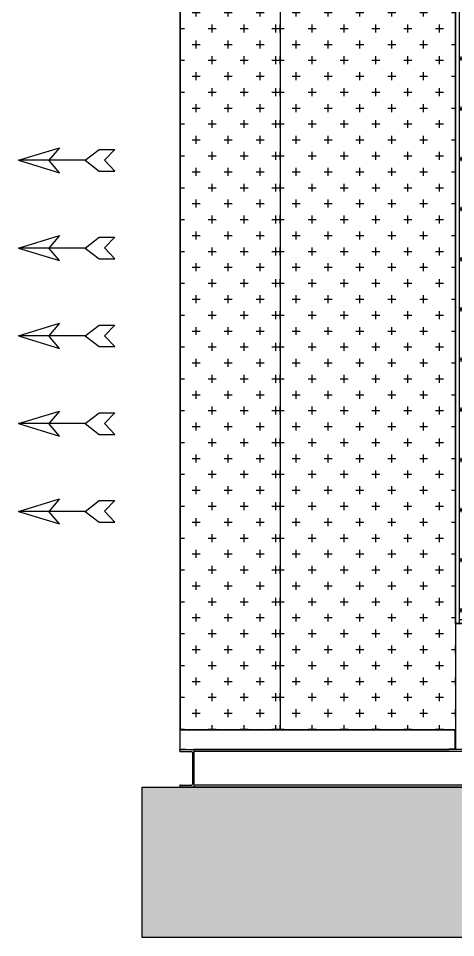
# Model space of a CAD drawing. Header units: millimetres. Extents: x 2197 to 34309, y 1850 to 24558.
# Drawn here: x 11844 to 13587, y 8908 to 12573 of the extents above; entities that cross this region are included whole.
import ezdxf

# ---------------------------------------------------------------- set-up
doc = ezdxf.new("R2010")
doc.units = ezdxf.units.MM
doc.linetypes.add('CENTER', pattern=[2, 1.25, -0.25, 0.25, -0.25])
for name, color, linetype in [('center', 1, 'CENTER'), ('냉각탑_dim', 1, 'Continuous'), ('냉각탑_찬넬방진', 1, 'Continuous')]:
    doc.layers.add(name, color=color, linetype=linetype)

# ---------------------------------------------------------------- blocks, each defined once
blk = doc.blocks.new('화살표 IN OUT')
at = {"layer": '냉각탑_dim'}
for p, q in [((-322.7, 43), (-383.9, 43)), ((-343.1, 0.5), (-383.9, 43)), ((-266.4, 0), (-322.7, 43)), ((-163.5, 50), (-121.5, 0)), ((0, 0), (-163.5, 50)), ((-383.9, -43), (-343.1, 0.5)), ((-266.4, 0), (-322.7, -43)), ((-266.4, 0), (0, 0)), ((-163.5, -50), (-121.5, 0)), ((0, 0), (-163.5, -50)), ((-322.7, -43), (-383.9, -43))]:
    blk.add_line(p, q, dxfattribs=at)
blk = doc.blocks.new('A$C7585302F')
for p, q in [((0, 9.5), (0, 2715.5)), ((0, 9.5), (0, 2715.5)), ((1100, 2715.5), (0, 2715.5)), ((0, 9.5), (0, 2715.5)), ((0, 9.5), (0, 2715.5)), ((0, 2715.5), (42, 2715.5)), ((15, 9.5), (15, 2715.5)), ((1085, 9.5), (1085, 2715.5)), ((1100, 9.5), (1100, 2715.5)), ((1100, 9.5), (1100, 2715.5)), ((1085, 2700.5), (15, 2700.5)), ((0, 39.5), (0, 9.5)), ((1100, 39.5), (1100, 9.5)), ((1100, 9.5), (0, 9.5)), ((0, 9.5), (42, 9.5)), ((985, 24.5), (15, 24.5)), ((985, 9.5), (985, 24.5)), ((1055, 11.5), (985, 11.5)), ((1055, 9.5), (1055, 24.5)), ((1085, 24.5), (1055, 24.5))]:
    blk.add_line(p, q)
for centre, radius in [((21, 2662.5), 4.5), ((21, 2662.5), 4.5), ((21, 2462.5), 3), ((21, 2262.5), 3), ((21, 2062.5), 3), ((21, 1862.5), 3), ((21, 1662.5), 3), ((21, 1462.5), 3), ((21, 1262.5), 3), ((21, 1062.5), 3), ((21, 862.5), 3), ((21, 662.5), 3), ((21, 462.5), 3), ((21, 262.5), 3), ((21, 62.5), 3)]:
    blk.add_circle(centre, radius)
at = {"layer": 'center'}
for p, q in [((50, 2723.5), (50, 2706.5)), ((250, 2723.5), (250, 2706.5)), ((450, 2723.5), (450, 2706.5)), ((650, 2723.5), (650, 2706.5)), ((850, 2723.5), (850, 2706.5)), ((1050, 2723.5), (1050, 2706.5)), ((29.5, 2662.5), (12.5, 2662.5)), ((21, 2671), (21, 2654)), ((29.5, 2462.5), (12.5, 2462.5)), ((21, 2471), (21, 2454)), ((29.5, 2262.5), (12.5, 2262.5)), ((21, 2271), (21, 2254)), ((29.5, 2062.5), (12.5, 2062.5)), ((21, 2071), (21, 2054)), ((21, 1871), (21, 1854)), ((29.5, 1862.5), (12.5, 1862.5)), ((29.5, 1662.5), (12.5, 1662.5)), ((21, 1671), (21, 1654)), ((21, 1471), (21, 1454)), ((29.5, 1462.5), (12.5, 1462.5)), ((29.5, 1262.5), (12.5, 1262.5)), ((21, 1271), (21, 1254)), ((21, 1071), (21, 1054)), ((29.5, 1062.5), (12.5, 1062.5)), ((29.5, 862.5), (12.5, 862.5)), ((21, 871), (21, 854)), ((29.5, 662.5), (12.5, 662.5)), ((21, 671), (21, 654)), ((29.5, 462.5), (12.5, 462.5)), ((21, 471), (21, 454)), ((29.5, 262.5), (12.5, 262.5)), ((21, 271), (21, 254)), ((29.5, 62.5), (12.5, 62.5)), ((21, 71), (21, 54)), ((50, 17), (50, 0)), ((250, 17), (250, 0)), ((450, 17), (450, 0)), ((650, 17), (650, 0)), ((850, 17), (850, 0)), ((1050, 17), (1050, 0))]:
    blk.add_line(p, q, dxfattribs=at)
blk = doc.blocks.new('1')
h = blk.add_hatch()
h.set_pattern_fill('CROSS', color=5, scale=10)
h.set_pattern_definition([(0, (-670722.87, 24153.82), (63.5, 63.5), [31.75, -95.25]), (90, (-670706.99, 24137.946), (-63.5, 63.5), [31.75, -95.25])])
h.paths.add_polyline_path([(12886.8, 13216), (12488.4, 13216), (12488.4, 9738), (12886.8, 9738)])
h = blk.add_hatch()
h.set_pattern_fill('CROSS', color=5, scale=10)
h.set_pattern_definition([(0, (-670324.47, 24153.82), (63.5, 63.5), [31.75, -95.25]), (90, (-670308.59, 24137.946), (-63.5, 63.5), [31.75, -95.25])])
h.paths.add_polyline_path([(13586.8, 13216), (12886.8, 13216), (12886.8, 9738), (13586.8, 9738)])
for p, q in [((12486.8, 13258), (12486.8, 9658)), ((13586.8, 13258), (13586.8, 9658)), ((12488.4, 13216), (12488.4, 9738)), ((12886.8, 13217.6), (12886.8, 9736.4)), ((12488.4, 9738), (13586.8, 9738)), ((12488.4, 9736.4), (13585.2, 9736.4)), ((12488.4, 9659.6), (12488.4, 9736.4)), ((13585.2, 9659.6), (13585.2, 9736.4)), ((12511.8, 9659.6), (12511.8, 9658)), ((12511.8, 9658), (13561.8, 9658)), ((13561.8, 9659.6), (13561.8, 9658))]:
    blk.add_line(p, q)
at = {"ltscale": 500}
for p, q in [((12486.8, 9658), (12511.8, 9658)), ((12488.4, 9659.6), (12511.8, 9659.6)), ((13585.2, 9659.6), (13561.8, 9659.6)), ((13586.8, 9658), (13561.8, 9658))]:
    blk.add_line(p, q, dxfattribs=at)
at = {"layer": '냉각탑_찬넬방진', "ltscale": 150}
for p, q in [((12486.8, 9653.1), (12486.8, 9658)), ((12486.8, 9658), (12543.3, 9658)), ((12490.2, 9649.7), (12534.3, 9649.7)), ((12537.6, 9646.2), (12537.6, 9519.8)), ((12543.3, 9658), (12543.3, 9508)), ((12486.8, 9513), (12486.8, 9508)), ((12486.8, 9508), (12543.3, 9508)), ((12490.2, 9516.4), (12534.3, 9516.4))]:
    blk.add_line(p, q, dxfattribs=at)
at = {"layer": '냉각탑_찬넬방진', "ltscale": 30}
for p, q in [((20630.4, 9657.9), (12543.3, 9657.9)), ((20630.4, 9649.5), (12543.3, 9649.5)), ((20630.4, 9507.9), (12486.8, 9508)), ((20630.4, 9516.4), (12543.3, 9516.4))]:
    blk.add_line(p, q, dxfattribs=at)
at = {"layer": '냉각탑_찬넬방진', "ltscale": 150}
for centre, start, end in [((12490.2, 9653.1), 180, 270), ((12534.3, 9646.3), 0, 90), ((12490.2, 9513), 90, 180), ((12534.3, 9519.8), 270, 0)]:
    blk.add_arc(centre, 3.39, start, end, dxfattribs=at)
at = {"color": 7}
blk.add_blockref('A$C7585302F', (13586.8, 10150.5), dxfattribs=at)

msp = doc.modelspace()

# ---------------------------------------------------------------- hatches: boundary and pattern name
h = msp.add_hatch()
h.set_pattern_fill('AR-CONC', color=4)
h.set_pattern_definition([(50, (-314543.15, -192775.47), (182.18467, -15.939086), [19.05, -209.55]), (355, (-314543.15, -192775.47), (-35.24342, 191.056845), [15.24, -167.64058]), (100.451445, (-314527.97, -192776.8), (146.94125, 175.11775), [16.19001, -178.090245]), (46.1842, (-314543.15, -192724.67), (271.07904, -42.04233), [28.575, -314.325]), (96.63556, (-314520.56, -192728.17), (237.40413, 247.42612), [24.28502, -267.1356]), (351.18415, (-314543.15, -192724.67), (237.40413, 247.42612), [22.85997, -251.45973]), (21, (-314517.75, -192737.37), (151.61439, -102.2652), [19.05, -209.55]), (326, (-314517.75, -192737.37), (61.80203, 184.18797), [15.24, -167.64]), (71.451445, (-314505.12, -192745.89), (213.41642, 81.92277), [16.19001, -178.08994]), (37.5, (-314543.15, -192775.47), (3.088603, 84.555039), [0, -165.608, 0, -170.18, 0, -168.275]), (7.5, (-314543.15, -192775.47), (66.819663, 100.180575), [0, -97.028, 0, -161.798, 0, -64.135]), (327.5, (-314599.794, -192775.47), (135.590595, -5.728744), [0, -63.5, 0, -198.12, 0, -262.89]), (317.5, (-314625.2, -192775.47), (148.12918, 25.42649), [0, -82.55, 0, -131.572, 0, -186.69])])
h.paths.add_polyline_path([(12336.7, 8908), (20836.7, 8908), (20836.9, 9508), (12336.9, 9508)])

# ---------------------------------------------------------------- linework, layer by layer
at = {"ltscale": 500, "elevation": 0}
msp.add_lwpolyline([(12336.8, 9508), (20836.8, 9508), (20836.8, 8908), (12336.8, 8908)], close=True, dxfattribs=at)

# ---------------------------------------------------------------- block references
msp.add_blockref('1', (0, 0))
at = {"layer": '냉각탑_dim', "xscale": -1}
for p in [(11843.7, 12007.5), (11843.7, 11657.5), (11843.7, 11307.5), (11843.7, 10957.5), (11843.7, 10607.5)]:
    msp.add_blockref('화살표 IN OUT', p, dxfattribs=at)

doc.saveas('drawing.dxf')
